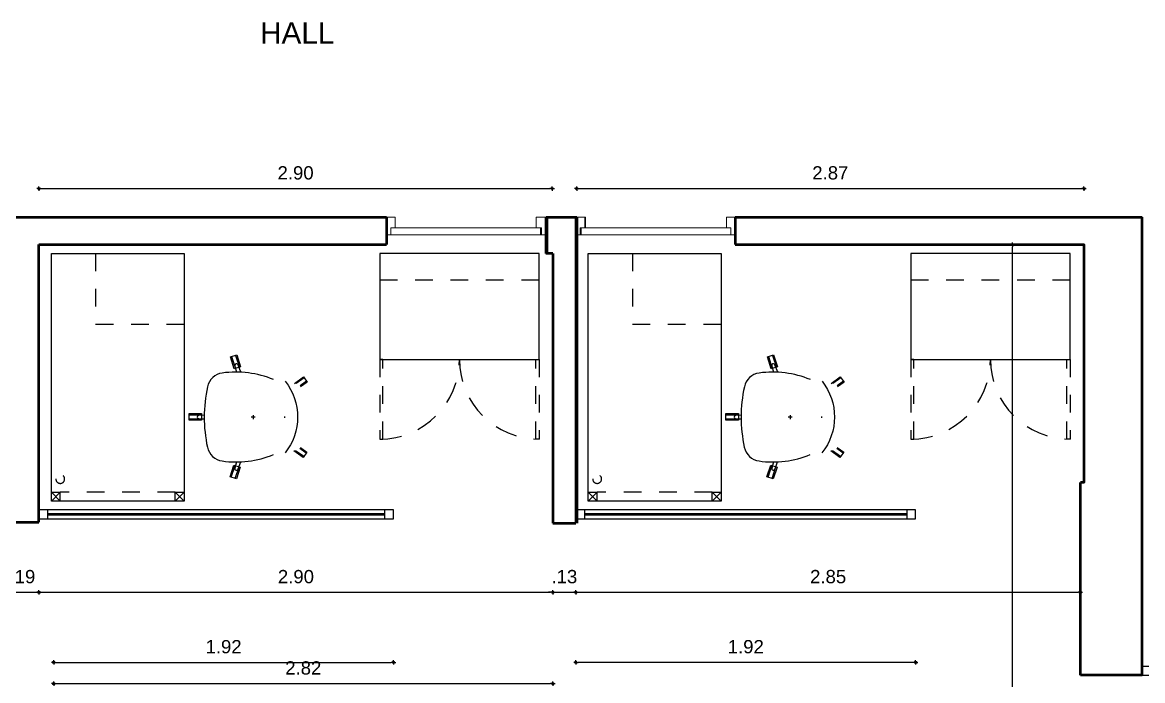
# Model space of a CAD drawing. Header units: millimetres. Extents: x -38 to 179, y -2 to 69.
# Drawn here: x 125.32 to 131.64, y 3.31 to 7.03 of the extents above; entities that cross this region are included whole.
import ezdxf

# ---------------------------------------------------------------- set-up
doc = ezdxf.new("R2010")
doc.units = ezdxf.units.MM
doc.linetypes.add('HIDDEN', pattern=[0.375, 0.25, -0.125])
doc.linetypes.add('HIDDEN2', pattern=[0.1875, 0.125, -0.0625])
doc.layers.get('0').update_dxf_attribs({"color": 255})
for name, color, linetype in [('-CANALETA AEREA', 255, 'Continuous'), ('0.05', 6, 'Continuous'), ('A_MOBILIARIO', 6, 'Continuous'), ('X_COTAS50', 6, 'Continuous')]:
    doc.layers.add(name, color=color, linetype=linetype)
for name, color, linetype, lineweight in [('02 AZUL', 5, 'Continuous', 5), ('04 VERDE', 3, 'Continuous', 15), ('06 ROJO', 1, 'Continuous', 50)]:
    doc.layers.add(name, color=color, linetype=linetype, lineweight=lineweight)
doc.styles.get("Standard").update_dxf_attribs({"font": 'arial.ttf'})
doc.styles.add('UNAL PLANEACION', font='arial.ttf')
doc.dimstyles.new('COTAS 50', dxfattribs={"dimscale": 50, "dimtxt": 0.0015, "dimasz": 0.00025, "dimexe": 0, "dimexo": 0.00025, "dimgap": 0.001, "dimtad": 1, "dimzin": 4, "dimdsep": 46, "dimtxsty": 'UNAL PLANEACION', "dimblk": 'DIMBLK', "dimcen": 1, "dimse1": 1, "dimse2": 1, "dimclrd": 8, "dimclre": 8, "dimclrt": 256, "dimadec": 0, "dimazin": 1, "dimtfac": 1, "dimtix": 1, "dimtmove": 2, "dimatfit": 0, "dimldrblk": 'INDICE', "dimfxl": 1, "dimtolj": 1, "dimtzin": 0, "dimarcsym": 0})

# ---------------------------------------------------------------- blocks, each defined once
blk = doc.blocks.new('DIMBLK')
for q in [(-1, 0), (0, 1), (1, 0), (0, -1)]:
    blk.add_line((0, 0), q)
blk.add_circle((0, 0), 0.5)
blk = doc.blocks.new('*D477')
at = {"layer": 'Defpoints', "color": 0, "transparency": 16777216}
for p in [(125.2219, 4.2025), (125.4094, 4.2025), (125.4094, 3.8066)]:
    blk.add_point(p, dxfattribs=at)
at = {"layer": 'X_COTAS50', "color": 8, "lineweight": -2, "transparency": 16777216}
for p, q in [((125.2094, 3.8066), (125.1969, 3.8066)), ((125.2219, 3.8066), (125.4094, 3.8066)), ((125.4219, 3.8066), (125.4344, 3.8066))]:
    blk.add_line(p, q, dxfattribs=at)
at = {"layer": 'X_COTAS50', "color": 8, "lineweight": -2, "transparency": 16777216, "xscale": 0.0125, "yscale": 0.0125, "zscale": 0.0125}
blk.add_blockref('DIMBLK', (125.2219, 3.8066), dxfattribs=at)
at = {"layer": 'X_COTAS50', "color": 8, "lineweight": -2, "transparency": 16777216, "xscale": 0.0125, "yscale": 0.0125, "zscale": 0.0125, "rotation": 180}
blk.add_blockref('DIMBLK', (125.4094, 3.8066), dxfattribs=at)
at = {"layer": 'X_COTAS50', "transparency": 16777216, "insert": (125.3157, 3.8949), "char_height": 0.075, "attachment_point": 5, "style": 'UNAL PLANEACION'}
blk.add_mtext('\\A1;.19', dxfattribs=at)
blk = doc.blocks.new('INDICE')
blk.add_line((-0.17, 0), (-1.17, 0))
blk.add_lwpolyline([(-0.52, 0.87), (-0.38, 0.93), (0, 0), (-0.38, -0.93), (-0.52, -0.87), (-0.17, 0)], close=True)
blk = doc.blocks.new('*D478')
at = {"layer": 'Defpoints', "color": 0, "transparency": 16777216}
for p in [(128.3124, 4.1975), (128.4424, 4.1975), (128.4424, 3.8066)]:
    blk.add_point(p, dxfattribs=at)
at = {"layer": 'X_COTAS50', "color": 8, "lineweight": -2, "transparency": 16777216}
for p, q in [((128.2999, 3.8066), (128.2874, 3.8066)), ((128.3124, 3.8066), (128.4424, 3.8066)), ((128.4549, 3.8066), (128.4674, 3.8066))]:
    blk.add_line(p, q, dxfattribs=at)
at = {"layer": 'X_COTAS50', "color": 8, "lineweight": -2, "transparency": 16777216, "xscale": 0.0125, "yscale": 0.0125, "zscale": 0.0125}
blk.add_blockref('DIMBLK', (128.3124, 3.8066), dxfattribs=at)
at = {"layer": 'X_COTAS50', "color": 8, "lineweight": -2, "transparency": 16777216, "xscale": 0.0125, "yscale": 0.0125, "zscale": 0.0125, "rotation": 180}
blk.add_blockref('DIMBLK', (128.4424, 3.8066), dxfattribs=at)
at = {"layer": 'X_COTAS50', "transparency": 16777216, "insert": (128.3774, 3.895), "char_height": 0.075, "attachment_point": 5, "style": 'UNAL PLANEACION'}
blk.add_mtext('\\A1;.13', dxfattribs=at)
blk = doc.blocks.new('*D479')
at = {"layer": 'Defpoints', "color": 0, "transparency": 16777216}
for p in [(131.2924, 4.4275), (128.4424, 4.1975), (131.2924, 3.8066)]:
    blk.add_point(p, dxfattribs=at)
at = {"layer": 'X_COTAS50', "color": 8, "lineweight": -2, "transparency": 16777216}
blk.add_line((128.4549, 3.8066), (131.2799, 3.8066), dxfattribs=at)
at = {"layer": 'X_COTAS50', "color": 8, "lineweight": -2, "transparency": 16777216, "xscale": 0.0125, "yscale": 0.0125, "zscale": 0.0125, "rotation": 180}
blk.add_blockref('DIMBLK', (128.4424, 3.8066), dxfattribs=at)
at = {"layer": 'X_COTAS50', "color": 8, "lineweight": -2, "transparency": 16777216, "xscale": 0.0125, "yscale": 0.0125, "zscale": 0.0125}
blk.add_blockref('DIMBLK', (131.2924, 3.8066), dxfattribs=at)
at = {"layer": 'X_COTAS50', "transparency": 16777216, "insert": (129.8674, 3.8949), "char_height": 0.075, "attachment_point": 5, "style": 'UNAL PLANEACION'}
blk.add_mtext('\\A1;2.85', dxfattribs=at)
blk = doc.blocks.new('*D481')
at = {"layer": 'Defpoints', "color": 0, "transparency": 16777216}
for p in [(125.4094, 4.2025), (128.3124, 4.2025), (128.3124, 3.8066)]:
    blk.add_point(p, dxfattribs=at)
at = {"layer": 'X_COTAS50', "color": 8, "lineweight": -2, "transparency": 16777216}
blk.add_line((125.4219, 3.8066), (128.2999, 3.8066), dxfattribs=at)
at = {"layer": 'X_COTAS50', "color": 8, "lineweight": -2, "transparency": 16777216, "xscale": 0.0125, "yscale": 0.0125, "zscale": 0.0125, "rotation": 180}
blk.add_blockref('DIMBLK', (125.4094, 3.8066), dxfattribs=at)
at = {"layer": 'X_COTAS50', "color": 8, "lineweight": -2, "transparency": 16777216, "xscale": 0.0125, "yscale": 0.0125, "zscale": 0.0125}
blk.add_blockref('DIMBLK', (128.3124, 3.8066), dxfattribs=at)
at = {"layer": 'X_COTAS50', "transparency": 16777216, "insert": (126.8609, 3.8949), "char_height": 0.075, "attachment_point": 5, "style": 'UNAL PLANEACION'}
blk.add_mtext('\\A1;2.90', dxfattribs=at)
blk = doc.blocks.new('*D486')
at = {"layer": 'Defpoints', "color": 0, "transparency": 16777216}
for p in [(130.9097, 5.7725), (131.3124, 5.7725), (131.2924, -0.3525)]:
    blk.add_point(p, dxfattribs=at)
at = {"layer": 'X_COTAS50', "color": 8, "lineweight": -2, "transparency": 16777216}
blk.add_line((130.9097, -0.34), (130.9097, 5.76), dxfattribs=at)
at = {"layer": 'X_COTAS50', "color": 8, "lineweight": -2, "transparency": 16777216, "xscale": 0.0125, "yscale": 0.0125, "zscale": 0.0125}
for p, rotation in [((130.9097, 5.7725), 90), ((130.9097, -0.3525), 270)]:
    blk.add_blockref('DIMBLK', p, dxfattribs=dict(at, rotation=rotation))
at = {"layer": 'X_COTAS50', "transparency": 16777216, "insert": (130.8214, 2.71), "char_height": 0.075, "attachment_point": 5, "rotation": 90, "style": 'UNAL PLANEACION'}
blk.add_mtext('\\A1;6.13', dxfattribs=at)
blk = doc.blocks.new('*D488')
at = {"layer": 'Defpoints', "color": 0, "transparency": 16777216}
for p in [(131.3124, 6.0891), (128.4474, 5.7725), (131.3124, 5.7725)]:
    blk.add_point(p, dxfattribs=at)
at = {"layer": 'X_COTAS50', "color": 8, "lineweight": -2, "transparency": 16777216}
blk.add_line((128.4599, 6.0891), (131.2999, 6.0891), dxfattribs=at)
at = {"layer": 'X_COTAS50', "color": 8, "lineweight": -2, "transparency": 16777216, "xscale": 0.0125, "yscale": 0.0125, "zscale": 0.0125, "rotation": 180}
blk.add_blockref('DIMBLK', (128.4474, 6.0891), dxfattribs=at)
at = {"layer": 'X_COTAS50', "color": 8, "lineweight": -2, "transparency": 16777216, "xscale": 0.0125, "yscale": 0.0125, "zscale": 0.0125}
blk.add_blockref('DIMBLK', (131.3124, 6.0891), dxfattribs=at)
at = {"layer": 'X_COTAS50', "transparency": 16777216, "insert": (129.8799, 6.1774), "char_height": 0.075, "attachment_point": 5, "style": 'UNAL PLANEACION'}
blk.add_mtext('\\A1;2.87', dxfattribs=at)
blk = doc.blocks.new('*D489')
at = {"layer": 'Defpoints', "color": 0, "transparency": 16777216}
for p in [(128.3084, 6.0891), (125.4094, 4.2025), (128.3084, 4.2025)]:
    blk.add_point(p, dxfattribs=at)
at = {"layer": 'X_COTAS50', "color": 8, "lineweight": -2, "transparency": 16777216}
blk.add_line((125.4219, 6.0891), (128.2959, 6.0891), dxfattribs=at)
at = {"layer": 'X_COTAS50', "color": 8, "lineweight": -2, "transparency": 16777216, "xscale": 0.0125, "yscale": 0.0125, "zscale": 0.0125, "rotation": 180}
blk.add_blockref('DIMBLK', (125.4094, 6.0891), dxfattribs=at)
at = {"layer": 'X_COTAS50', "color": 8, "lineweight": -2, "transparency": 16777216, "xscale": 0.0125, "yscale": 0.0125, "zscale": 0.0125}
blk.add_blockref('DIMBLK', (128.3084, 6.0891), dxfattribs=at)
at = {"layer": 'X_COTAS50', "transparency": 16777216, "insert": (126.8589, 6.1774), "char_height": 0.075, "attachment_point": 5, "style": 'UNAL PLANEACION'}
blk.add_mtext('\\A1;2.90', dxfattribs=at)
blk = doc.blocks.new('*D517')
at = {"layer": 'Defpoints', "color": 0, "transparency": 16777216}
for p in [(128.3124, 3.2904), (125.4924, 3.0225), (128.3124, 3.0225)]:
    blk.add_point(p, dxfattribs=at)
at = {"layer": 'X_COTAS50', "color": 8, "lineweight": -2, "transparency": 16777216}
blk.add_line((125.5049, 3.2904), (128.2999, 3.2904), dxfattribs=at)
at = {"layer": 'X_COTAS50', "color": 8, "lineweight": -2, "transparency": 16777216, "xscale": 0.0125, "yscale": 0.0125, "zscale": 0.0125, "rotation": 180}
blk.add_blockref('DIMBLK', (125.4924, 3.2904), dxfattribs=at)
at = {"layer": 'X_COTAS50', "color": 8, "lineweight": -2, "transparency": 16777216, "xscale": 0.0125, "yscale": 0.0125, "zscale": 0.0125}
blk.add_blockref('DIMBLK', (128.3124, 3.2904), dxfattribs=at)
at = {"layer": 'X_COTAS50', "transparency": 16777216, "insert": (126.9024, 3.3787), "char_height": 0.075, "attachment_point": 5, "style": 'UNAL PLANEACION'}
blk.add_mtext('\\A1;2.82', dxfattribs=at)
blk = doc.blocks.new('*U383')
at = {"layer": '0.05', "color": 150}
blk.add_lwpolyline([(0, 0.05), (0, 0), (0.9505, 0), (0.9505, 0.05)], close=True, dxfattribs=at)
at = {"layer": '0.05'}
for points in [[(0, 0), (0.05, 0), (0.05, 0.05), (0, 0.05)], [(0.9005, 0), (0.9505, 0), (0.9505, 0.05), (0.9005, 0.05)]]:
    blk.add_lwpolyline(points, close=True, dxfattribs=at)
at = {"layer": '0.05', "color": 6}
blk.add_lwpolyline([(0.9005, 0.02), (0.05, 0.02), (0.05, 0.03), (0.9005, 0.03), (0.9005, 0.02)], dxfattribs=at)
blk = doc.blocks.new('*D526')
at = {"layer": '-CANALETA AEREA', "color": 8, "lineweight": -2, "transparency": 16777216}
blk.add_line((125.5049, 3.4105), (127.3994, 3.4105), dxfattribs=at)
at = {"layer": 'Defpoints', "color": 0, "transparency": 16777216}
for p in [(127.4119, 3.4105), (125.4924, 3.1725), (127.4119, 3.1725)]:
    blk.add_point(p, dxfattribs=at)
at = {"layer": '-CANALETA AEREA', "color": 8, "lineweight": -2, "transparency": 16777216, "xscale": 0.0125, "yscale": 0.0125, "zscale": 0.0125, "rotation": 180}
blk.add_blockref('DIMBLK', (125.4924, 3.4105), dxfattribs=at)
at = {"layer": '-CANALETA AEREA', "color": 8, "lineweight": -2, "transparency": 16777216, "xscale": 0.0125, "yscale": 0.0125, "zscale": 0.0125}
blk.add_blockref('DIMBLK', (127.4119, 3.4105), dxfattribs=at)
at = {"layer": '-CANALETA AEREA', "transparency": 16777216, "insert": (126.4522, 3.4988), "char_height": 0.075, "attachment_point": 5, "style": 'UNAL PLANEACION'}
blk.add_mtext('\\A1;1.92', dxfattribs=at)
blk = doc.blocks.new('*D527')
at = {"layer": '-CANALETA AEREA', "color": 8, "lineweight": -2, "transparency": 16777216}
blk.add_line((130.3494, 3.4105), (128.4549, 3.4105), dxfattribs=at)
at = {"layer": 'Defpoints', "color": 0, "transparency": 16777216}
for p in [(128.4424, 3.4105), (128.4424, 3.1725), (130.3619, 3.1725)]:
    blk.add_point(p, dxfattribs=at)
at = {"layer": '-CANALETA AEREA', "color": 8, "lineweight": -2, "transparency": 16777216, "xscale": 0.0125, "yscale": 0.0125, "zscale": 0.0125, "rotation": 180}
blk.add_blockref('DIMBLK', (128.4424, 3.4105), dxfattribs=at)
at = {"layer": '-CANALETA AEREA', "color": 8, "lineweight": -2, "transparency": 16777216, "xscale": 0.0125, "yscale": 0.0125, "zscale": 0.0125}
blk.add_blockref('DIMBLK', (130.3619, 3.4105), dxfattribs=at)
at = {"layer": '-CANALETA AEREA', "transparency": 16777216, "insert": (129.4022, 3.4988), "char_height": 0.075, "attachment_point": 5, "style": 'UNAL PLANEACION'}
blk.add_mtext('\\A1;1.92', dxfattribs=at)
blk = doc.blocks.new('*U394')
at = {"layer": '0.05', "color": 150}
blk.add_lwpolyline([(0, 0.05), (0, 0), (2.0025, 0), (2.0025, 0.05)], close=True, dxfattribs=at)
at = {"layer": '0.05'}
for points in [[(0, 0), (0.05, 0), (0.05, 0.05), (0, 0.05)], [(1.9525, 0), (2.0025, 0), (2.0025, 0.05), (1.9525, 0.05)]]:
    blk.add_lwpolyline(points, close=True, dxfattribs=at)
at = {"layer": '0.05', "color": 6}
blk.add_lwpolyline([(1.9525, 0.02), (0.05, 0.02), (0.05, 0.03), (1.9525, 0.03), (1.9525, 0.02)], dxfattribs=at)
blk = doc.blocks.new('MB-SO-PM')
at = {"layer": 'A_MOBILIARIO', "color": 252, "ltscale": 0.1}
for points in [[(-0.1721, 0.2665), (-0.199, 0.3035), (-0.229, 0.2816), (-0.1916, 0.2302)], [(-0.2238, 0.2854), (-0.1902, 0.2392)], [(-0.2042, 0.2997), (-0.1782, 0.2639)], [(0.1905, 0.2326), (0.2271, 0.283), (0.1971, 0.3049), (0.1699, 0.2674)], [(0.2023, 0.3011), (0.176, 0.2649)], [(0.2219, 0.2868), (0.1892, 0.2417)], [(-0.3481, -0.1016), (-0.2815, -0.0799)], [(-0.3406, -0.1247), (-0.274, -0.103)], [(0.3414, -0.1224), (0.2748, -0.1008)], [(0.3488, -0.0994), (0.2822, -0.0778)], [(-0.0109, -0.3625), (-0.011, -0.2925)], [(0.0133, -0.3625), (0.0133, -0.2925)]]:
    blk.add_lwpolyline(points, dxfattribs=at)
at = {"layer": 'A_MOBILIARIO'}
for points in [[(-0.0041, 0.1789, -0.001549), (0.0035, 0.1789, -0.001549)], [(0.2116, 0.1144, -0.134915), (0.2486, -0.1748, -0.313815), (0.1708, -0.2585, -0.106624), (-0.1704, -0.2589, -0.313815), (-0.2484, -0.1754, -0.134915), (-0.2121, 0.1139)]]:
    blk.add_lwpolyline(points, format="xyb", dxfattribs=at)
for points in [[(0.0115, 0), (-0.0115, 0)], [(0, 0.0115), (0, -0.0115)]]:
    blk.add_lwpolyline(points, dxfattribs=at)
at = {"layer": 'A_MOBILIARIO', "color": 252, "ltscale": 0.1}
for points in [[(-0.3386, -0.1308), (-0.272, -0.1091), (-0.2835, -0.0738), (-0.3501, -0.0955)], [(0.3508, -0.0932), (0.2842, -0.0716), (0.2728, -0.1069), (0.3394, -0.1285)], [(0.0198, -0.3625), (0.0197, -0.2925), (-0.0174, -0.2925), (-0.0174, -0.3625)]]:
    blk.add_lwpolyline(points, close=True, dxfattribs=at)
for points in [[(-0.254, -0.0943), (-0.289, -0.1039, -1.057066), (-0.293, -0.0853), (-0.2534, -0.0704)], [(0.2534, -0.0702), (0.2949, -0.0858, -1.057066), (0.2872, -0.1032), (0.254, -0.0941)], [(0.0109, -0.2768), (0.0096, -0.3069, -1.057066), (-0.0095, -0.305), (-0.0107, -0.2768)]]:
    blk.add_lwpolyline(points, format="xyb", dxfattribs=at)
blk.add_arc((0, -0.0762), 0.3267, 51.68308, 128.4484, dxfattribs=at)
blk = doc.blocks.new('1.4 MESA TRAB')
at = {"layer": 'A_MOBILIARIO'}
blk.add_lwpolyline([(-0.75, 0.7), (-0.75, -0.7), (0, -0.7), (0, 0.7)], close=True, dxfattribs=at)
at = {"layer": 'A_MOBILIARIO', "color": 252, "linetype": 'HIDDEN2', "ltscale": 0.25}
for points in [[(-0.25, 0.7), (-0.25, 0.3), (-0.75, 0.3)], [(-0.7, -0.65), (-0.05, -0.65)]]:
    blk.add_lwpolyline(points, dxfattribs=at)
at = {"layer": 'A_MOBILIARIO', "color": 252, "linetype": 'HIDDEN2', "ltscale": 0.1}
for points in [[(-0.7, -0.65), (-0.75, -0.65)], [(-0.75, -0.7), (-0.7, -0.65)], [(-0.75, -0.65), (-0.7, -0.7)], [(-0.7, -0.7), (-0.7, -0.65)], [(0, -0.65), (-0.05, -0.65)], [(-0.05, -0.7), (-0.05, -0.65)], [(0, -0.7), (-0.05, -0.65)], [(0, -0.65), (-0.05, -0.7)]]:
    blk.add_lwpolyline(points, dxfattribs=at)
at = {"layer": 'A_MOBILIARIO', "color": 252, "linetype": 'HIDDEN', "ltscale": 0.25}
blk.add_circle((-0.05, -0.575), 0.025, dxfattribs=at)
blk = doc.blocks.new('*U395')
at = {"layer": '0.05', "color": 150}
blk.add_lwpolyline([(0, 0.05), (0, 0), (1.9195, 0), (1.9195, 0.05)], close=True, dxfattribs=at)
at = {"layer": '0.05'}
for points in [[(0, 0), (0.05, 0), (0.05, 0.05), (0, 0.05)], [(1.8695, 0), (1.9195, 0), (1.9195, 0.05), (1.8695, 0.05)]]:
    blk.add_lwpolyline(points, close=True, dxfattribs=at)
at = {"layer": '0.05', "color": 6}
blk.add_lwpolyline([(1.8695, 0.02), (0.05, 0.02), (0.05, 0.03), (1.8695, 0.03), (1.8695, 0.02)], dxfattribs=at)
blk = doc.blocks.new('*U12')
at = {"layer": 'A_MOBILIARIO'}
blk.add_lwpolyline([(0, 0), (0.9, 0), (0.9, 0.6), (0, 0.6)], close=True, dxfattribs=at)
at = {"layer": 'A_MOBILIARIO', "linetype": 'HIDDEN', "ltscale": 0.1}
blk.add_lwpolyline([(0, 0.45), (0.9, 0.45)], dxfattribs=at)
at = {"layer": 'A_MOBILIARIO', "color": 252, "linetype": 'HIDDEN', "ltscale": 0.1}
for points in [[(0, 0), (0, -0.45), (0.018, -0.45), (0.018, 0)], [(0.9, 0), (0.9, -0.45), (0.882, -0.45), (0.882, 0)]]:
    blk.add_lwpolyline(points, close=True, dxfattribs=at)
at = {"layer": 'A_MOBILIARIO', "color": 252, "linetype": 'HIDDEN2'}
for centre, start, end in [((0, 0), 270, 0), ((0.9, 0), 180, 270)]:
    blk.add_arc(centre, 0.45, start, end, dxfattribs=at)

msp = doc.modelspace()

# ---------------------------------------------------------------- linework, layer by layer
at = {"layer": '02 AZUL'}
for points in [[(127.3724, 5.9275), (127.4224, 5.9275), (127.4224, 5.8675), (127.3974, 5.8675), (127.3974, 5.8275), (127.3724, 5.8275)], [(128.2674, 5.9275), (128.2174, 5.9275), (128.2174, 5.8675), (128.2424, 5.8675), (128.2424, 5.8275), (128.2674, 5.8275)], [(128.4424, 5.9275), (128.4924, 5.9275), (128.4924, 5.8675), (128.4674, 5.8675), (128.4674, 5.8275), (128.4424, 5.8275)], [(128.4424, 5.9275), (128.4924, 5.9275), (128.4924, 5.8675), (128.4674, 5.8675), (128.4674, 5.8275), (128.4424, 5.8275)], [(128.4474, 5.9275), (128.4974, 5.9275), (128.4974, 5.8675), (128.4724, 5.8675), (128.4724, 5.8275), (128.4474, 5.8275)], [(129.3424, 5.9275), (129.2924, 5.9275), (129.2924, 5.8675), (129.3174, 5.8675), (129.3174, 5.8275), (129.3424, 5.8275)], [(129.3424, 5.9275), (129.2924, 5.9275), (129.2924, 5.8675), (129.3174, 5.8675), (129.3174, 5.8275), (129.3424, 5.8275)], [(129.3424, 5.9275), (129.2924, 5.9275), (129.2924, 5.8675), (129.3174, 5.8675), (129.3174, 5.8275), (129.3424, 5.8275)]]:
    msp.add_lwpolyline(points, dxfattribs=at)
for points in [[(127.3974, 5.8275), (128.2474, 5.8275), (128.2474, 5.8675), (127.3974, 5.8675)], [(129.3174, 5.8275), (128.4674, 5.8275), (128.4674, 5.8675), (129.3174, 5.8675)], [(129.3174, 5.8275), (128.4674, 5.8275), (128.4674, 5.8675), (129.3174, 5.8675)], [(129.3174, 5.8275), (128.4674, 5.8275), (128.4674, 5.8675), (129.3174, 5.8675)]]:
    msp.add_lwpolyline(points, close=True, dxfattribs=at)
at = {"layer": '06 ROJO'}
for p, q in [((122.1468, 5.9275), (127.3724, 5.9275)), ((122.1468, 5.9275), (127.3724, 5.9275)), ((122.1468, 5.9275), (127.3724, 5.9275)), ((127.3724, 5.9275), (127.3724, 5.7725)), ((127.3724, 5.9275), (127.3724, 5.7725)), ((127.3724, 5.9275), (127.3724, 5.7725)), ((128.2724, 5.9275), (128.2724, 5.7225)), ((128.2724, 5.9275), (128.4424, 5.9275)), ((128.2724, 5.9275), (128.2724, 5.7225)), ((128.2724, 5.9275), (128.4424, 5.9275)), ((128.2774, 5.9275), (128.2774, 5.7225)), ((128.2774, 5.9275), (128.4474, 5.9275)), ((128.4424, 5.9275), (128.4424, 4.1975)), ((128.4424, 5.9275), (128.4424, 4.1975)), ((128.4474, 5.9275), (128.4474, 4.1975)), ((129.3424, 5.9275), (131.6424, 5.9275)), ((129.3424, 5.9275), (129.3424, 5.7725)), ((129.3424, 5.9275), (131.6424, 5.9275)), ((129.3424, 5.9275), (129.3424, 5.7725)), ((129.3424, 5.9275), (131.6424, 5.9275)), ((129.3424, 5.9275), (129.3424, 5.7725)), ((131.6424, 3.3375), (131.6424, 5.9275)), ((131.6424, 3.3375), (131.6424, 5.9275)), ((131.6424, 3.3375), (131.6424, 5.9275)), ((125.4094, 5.7725), (127.3724, 5.7725)), ((125.4094, 4.2025), (125.4094, 5.7725)), ((129.3424, 5.7725), (131.2924, 5.7725)), ((128.3124, 5.7225), (128.3124, 4.1975)), ((131.2924, 3.3375), (131.2924, 4.4275)), ((125.2219, 4.2025), (125.4094, 4.2025)), ((128.3124, 4.1975), (128.4424, 4.1975))]:
    msp.add_line(p, q, dxfattribs=at)
for points in [[(131.2924, 5.7725), (131.3124, 5.7725), (131.3124, 4.4275), (131.2924, 4.4275)], [(128.3124, 5.7225), (128.2724, 5.7225)], [(131.6424, 3.3375), (131.2924, 3.3375)]]:
    msp.add_lwpolyline(points, dxfattribs=at)

# ---------------------------------------------------------------- block references
at = {"layer": '0.05'}
for name, p in [('*U394', (125.4094, 4.2225)), ('*U395', (128.4424, 4.2225)), ('*U383', (131.6424, 3.3375))]:
    msp.add_blockref(name, p, dxfattribs=at)
at = {"layer": 'A_MOBILIARIO'}
for p in [(127.3344, 5.1225), (130.3344, 5.1225)]:
    msp.add_blockref('*U12', p, dxfattribs=at)
at = {"layer": 'A_MOBILIARIO', "xscale": -1, "rotation": 270}
for p in [(126.6197, 4.7975), (129.6527, 4.7975)]:
    msp.add_blockref('MB-SO-PM', p, dxfattribs=at)
at = {"layer": 'X_COTAS50', "xscale": -1}
for p in [(125.4794, 5.0225), (128.5124, 5.0225)]:
    msp.add_blockref('1.4 MESA TRAB', p, dxfattribs=at)

# ---------------------------------------------------------------- texts
at = {"layer": '04 VERDE', "insert": (126.8682, 7.0285), "char_height": 0.12, "width": 1.872928, "attachment_point": 2}
msp.add_mtext('HALL', dxfattribs=at)

# ---------------------------------------------------------------- dimensions: what is measured, and where the dimension line sits
at = {"layer": '-CANALETA AEREA'}
for p1, p2, distance, picture, middle in [((125.4924, 3.1725), (127.4119, 3.1725), 0.238, '*D526', (126.4522, 3.4988)), ((130.3619, 3.1725), (128.4424, 3.1725), -0.238, '*D527', (129.4022, 3.4988))]:
    dim = msp.add_aligned_dim(p1=p1, p2=p2, distance=distance, dimstyle='COTAS 50', dxfattribs=at)
    dim.commit()
    dim.dimension.update_dxf_attribs({"geometry": picture, "text_midpoint": middle})
at = {"layer": 'X_COTAS50'}
for base, p1, p2, picture, middle in [((128.3084, 6.0891), (125.4094, 4.2025), (128.3084, 4.2025), '*D489', (126.8589, 6.1774)), ((131.3124049392, 6.0890971594), (128.4474049392, 5.7724571796), (131.3124049392, 5.7724571796), '*D488', (129.8799049392, 6.1773901335)), ((131.2924, 3.8066), (128.4424, 4.1975), (131.2924, 4.4275), '*D479', (129.8674, 3.8949)), ((125.4094, 3.8066), (125.2219, 4.2025), (125.4094, 4.2025), '*D477', (125.3157, 3.8949)), ((128.3124, 3.8066), (125.4094, 4.2025), (128.3124, 4.2025), '*D481', (126.8609, 3.8949)), ((128.4424, 3.8066), (128.3124, 4.1975), (128.4424, 4.1975), '*D478', (128.3774, 3.895)), ((128.3124, 3.2904), (125.4924, 3.0225), (128.3124, 3.0225), '*D517', (126.9024, 3.3787))]:
    dim = msp.add_linear_dim(base=base, p1=p1, p2=p2, dimstyle='COTAS 50', dxfattribs=at)
    dim.commit()
    dim.dimension.update_dxf_attribs({"geometry": picture, "text_midpoint": middle})
dim = msp.add_linear_dim(base=(130.9097240263, 5.7724571796), p1=(131.2924049392, -0.3525428204), p2=(131.3124049392, 5.7724571796), angle=90, dimstyle='COTAS 50', dxfattribs=at)
dim.commit()
dim.dimension.update_dxf_attribs({"geometry": '*D486', "text_midpoint": (130.8214054724, 2.7099571796)})

doc.saveas('drawing.dxf')
